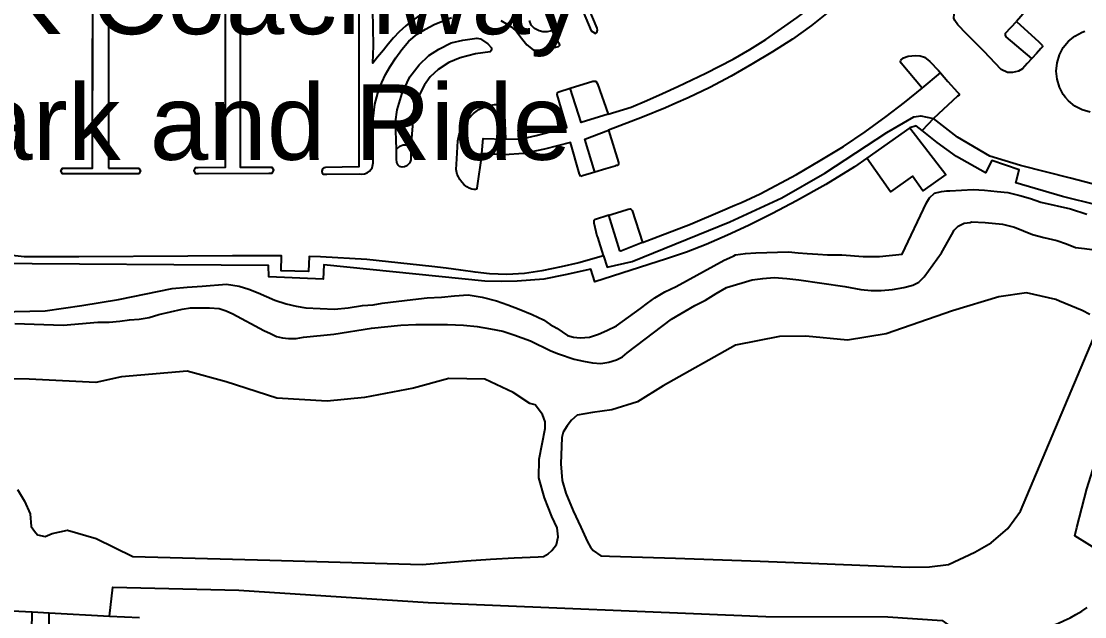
# Model space of a CAD drawing. Header units: millimetres. Extents: x 111502 to 977541, y 8702 to 1044108.
# Drawn here: x 489229.6 to 489370.7, y 240366.6 to 240445.6 of the extents above; entities that cross this region are included whole.
import ezdxf

# ---------------------------------------------------------------- set-up
doc = ezdxf.new("R2010")
doc.units = ezdxf.units.MM
doc.header["$LTSCALE"] = 0.25
doc.linetypes.add('DASHED2', pattern=[9.525, 6.35, -3.175])
doc.layers.add('E HVSS As Laid HV', color=10, linetype='Continuous')
doc.layers.add('X HVSS Site Background', color=8, linetype='Continuous')
doc.styles.add('Arial', font='arial.ttf')

# ---------------------------------------------------------------- blocks, each defined once
blk = doc.blocks.new('OS MAP 060722')
at = {"layer": 'X HVSS Site Background'}
for points in [[(463.85, 1338.79), (463.85, 1314.04), (463.84, 1300), (459.4, 1299.9), (459.2, 1299.83), (459.04, 1299.7), (458.94, 1299.39), (458.99, 1299.18), (459.09, 1298.99), (459.6, 1298.99), (463.89, 1299.04), (464.25, 1298.99), (464.6, 1299.04), (464.95, 1299.18), (465.26, 1299.39), (465.61, 1299.85), (465.76, 1300.5), (465.76, 1301.41), (465.76, 1302.32), (465.76, 1306.41), (465.97, 1308.28), (466.21, 1309.26), (466.51, 1310.22), (466.88, 1311.16), (467.39, 1312.24), (467.99, 1313.28), (468.74, 1314.44), (469.55, 1315.55), (470.49, 1316.65), (471.58, 1317.57), (472.69, 1318.25), (473.85, 1318.84), (476.12, 1319.8)], [(482.69, 1319.39), (483.43, 1318.97), (484.13, 1318.49), (484.76, 1317.92), (485.43, 1317.03), (486.12, 1316.16), (486.98, 1315.5), (487.43, 1315.35), (487.89, 1315.35), (488.5, 1315.5), (489.1, 1315.65), (490.32, 1315.95), (490.52, 1316.1), (490.47, 1316.26), (490.36, 1316.4), (490.27, 1316.56), (490.17, 1317.14), (490.06, 1317.72), (489.91, 1318.02), (489.61, 1318.07), (489.2, 1317.99), (488.8, 1317.87), (488.26, 1317.88), (487.74, 1318.02), (487.15, 1318.33), (486.68, 1318.78), (486.48, 1319.39)], [(492.54, 1323.12), (494.66, 1318.02), (494.86, 1317.87), (495.22, 1317.67), (495.42, 1317.82), (495.52, 1318.12), (495.47, 1318.38), (493.35, 1323.43)], [(531.21, 1301.12), (529.61, 1299.99), (525.78, 1297.66), (521.88, 1295.45), (518.72, 1293.79), (515.51, 1292.22), (512.73, 1290.92), (509.91, 1289.69), (507.3, 1288.68), (504.65, 1287.77), (495.15, 1284.75), (494.6, 1286.41), (491.21, 1285.66), (488.38, 1285.1), (484.85, 1284.8), (482.7, 1284.76), (480.55, 1284.8), (459.19, 1286.98), (459.09, 1285.06), (451.91, 1285.37), (451.86, 1286.88), (414.18, 1287.15)], [(430.62, 1299.81), (434.22, 1299.81), (434.65, 1299.81), (434.87, 1299.44), (434.65, 1299.06), (434.22, 1299.06), (424.95, 1299.07), (424.52, 1299.07), (424.31, 1299.44), (424.52, 1299.81), (424.95, 1299.81), (428.5, 1299.81), (428.62, 1340.89)], [(430.69, 1340.89), (430.62, 1299.81)], [(446.1, 1340.91), (446.09, 1299.88), (442.51, 1299.87), (442.15, 1299.87), (441.94, 1299.48), (442.15, 1299.11), (442.58, 1299.11), (451.9, 1299.16), (452.33, 1299.16), (452.55, 1299.53), (452.33, 1299.9), (451.9, 1299.9), (448.16, 1299.89), (448.17, 1340.92)], [(560.94, 1331.49), (558.82, 1328.41), (561.13, 1326.5), (559.89, 1324.89), (557.56, 1326.84), (551.09, 1319.27)], [(496.92, 1306.96), (499.95, 1307.91), (502.04, 1308.78), (504.11, 1309.7), (506.17, 1310.64), (509.86, 1312.4), (513.49, 1314.28), (515.69, 1315.53), (517.82, 1316.89), (519.92, 1318.31), (521.98, 1319.78), (524.43, 1321.59), (526.83, 1323.47), (529.16, 1325.43), (533.3, 1329.02), (530.12, 1332.46), (530.12, 1332.61), (530.37, 1332.86), (531.88, 1334.45)], [(416.13, 1280.74), (422.24, 1280.89), (427.1, 1281.59), (431.95, 1282.39), (439.07, 1283.83), (441.07, 1284.01), (443.06, 1284.17), (446.29, 1284.43), (447.98, 1284.17), (449.25, 1283.75), (450.49, 1283.27), (452.68, 1282.3), (454.22, 1281.79), (455.52, 1281.49), (456.82, 1281.29), (460.62, 1281.09), (462.42, 1281.29), (464.32, 1281.59), (465.72, 1281.69), (466.92, 1281.89), (471.02, 1282.39), (472.92, 1282.59), (474.82, 1282.69), (476.52, 1282.89), (478.32, 1282.99), (480.22, 1282.69), (482.12, 1282.19), (483.62, 1281.69), (485.12, 1281.09), (486.82, 1280.39), (488.32, 1279.69), (489.22, 1279.09), (490.12, 1278.59), (491.52, 1277.59), (492.32, 1277.39), (493.22, 1277.29), (494.42, 1277.39), (495.62, 1277.79), (496.72, 1278.29), (498.02, 1278.89), (501.22, 1281.19), (502.12, 1281.89), (503.12, 1282.59), (504.42, 1283.39), (505.92, 1284.09), (512.32, 1287.59), (513.02, 1287.89), (513.57, 1288.16), (513.82, 1288.29), (515.12, 1288.49), (516.52, 1288.59), (520.82, 1288.69), (522.12, 1288.59), (523.32, 1288.49), (524.72, 1288.39), (526.02, 1288.29), (527.92, 1288.29), (530.72, 1288.09), (532.92, 1288.09), (535.92, 1288.39), (539.12, 1295.19), (539.52, 1295.89), (540.22, 1296.49), (541.12, 1296.69), (541.82, 1296.79), (542.22, 1296.79), (545.32, 1296.99), (546.82, 1296.89), (548.52, 1296.69), (549.92, 1296.59), (551.52, 1296.19), (552.92, 1295.79), (554.32, 1295.29), (558.22, 1294.39), (560.42, 1293.69)], [(538.86, 1325.28), (538.7, 1325.28), (538.45, 1325.48), (535.32, 1328.41), (532.04, 1325.43), (528.1, 1322.15), (523.9, 1318.72), (521.35, 1316.9), (518.7, 1315.23), (515.99, 1313.58), (513.24, 1312), (510.41, 1310.51), (507.53, 1309.12), (505.91, 1308.41), (504.52, 1307.79), (501.47, 1306.55), (496.97, 1304.83)], [(466.04, 1327.12), (467.97, 1324.9), (469.09, 1323.79), (470.22, 1322.91), (471.51, 1322.13), (474.32, 1321.13), (472.8, 1320.53), (471.57, 1319.83), (470.82, 1319.29), (470.09, 1318.69), (469.21, 1317.87), (468.42, 1317.1), (467.75, 1316.27), (467.12, 1315.46), (466.31, 1314.52), (465.68, 1313.71), (465.78, 1316.03), (465.65, 1323.23), (465.85, 1326.16), (466.04, 1327.12)], [(553.1, 1314.34), (552.5, 1313.67), (551.89, 1313), (551.34, 1312.65), (550.53, 1312.5), (549.87, 1312.5), (549.06, 1312.9), (546.74, 1315.33), (545.59, 1316.48), (544.43, 1317.63), (543.31, 1318.81), (542.9, 1319.37), (542.75, 1319.72), (542.8, 1320.23)], [(553.1, 1314.34), (549.72, 1317.22), (549.62, 1317.43), (549.64, 1317.7), (551.09, 1319.27)], [(551.09, 1319.27), (554.02, 1316.54), (554.27, 1316.36), (554.47, 1316.13), (554.52, 1315.88), (554.32, 1315.68), (553.71, 1315.02), (553.1, 1314.34)], [(560.84, 1307.22), (559.79, 1307.54), (558.83, 1308.05), (557.98, 1308.75), (557.59, 1309.19), (557.29, 1309.59), (556.77, 1310.56), (556.46, 1311.6), (556.35, 1312.69), (556.46, 1313.78), (556.77, 1314.82), (557.29, 1315.79), (557.98, 1316.63), (558.83, 1317.32), (559.79, 1317.84), (560.15, 1317.97)], [(468.83, 1302.34), (468.71, 1305.94), (468.92, 1307.56), (469.59, 1309.74), (470.59, 1311.91), (471.86, 1313.49), (473.12, 1314.74), (474.45, 1315.6), (476.07, 1316.42), (477.63, 1316.8), (479.48, 1317.06), (479.98, 1316.96), (480.97, 1316.29), (481.43, 1315.76), (481.43, 1315.46), (481.26, 1315.23), (479.31, 1314.98), (477.29, 1314.46), (475.76, 1313.8), (474.37, 1312.89), (473.3, 1311.93), (472.54, 1310.84), (471.84, 1309.49), (471.27, 1307.87), (470.96, 1306.82), (470.95, 1305.4), (470.72, 1302.63)], [(536.08, 1314.42), (536.69, 1314.67), (537.7, 1314.77), (538.3, 1314.72), (538.86, 1314.52), (539.57, 1313.97), (540.73, 1312.75), (541.01, 1312.44)], [(535.68, 1313.97), (535.73, 1314.12), (536.08, 1314.42)], [(538.56, 1310.43), (535.78, 1313.71), (535.68, 1313.97)], [(538.56, 1310.43), (541.01, 1312.44)], [(541.01, 1312.44), (541.99, 1311.31), (543.25, 1309.87), (543.46, 1309.67), (543.46, 1309.47), (543.25, 1309.37), (540.07, 1306.39)], [(491.87, 1310.41), (494.9, 1311.35), (495.26, 1311.35), (495.51, 1311), (496.92, 1306.96)], [(483.28, 1303.63), (485.05, 1303.68), (486.22, 1303.86), (487.37, 1304.13), (491.42, 1305.19), (490.15, 1309.58), (490.2, 1309.84), (490.36, 1309.94), (491.87, 1310.41)], [(496.92, 1306.96), (493.31, 1305.88), (491.87, 1310.41)], [(513.42, 1294.76), (513.72, 1294.89), (514.59, 1295.27), (517.08, 1296.39), (521.88, 1298.97), (525.04, 1300.8), (528.15, 1302.7), (531.02, 1304.62), (533.81, 1306.64), (536.21, 1308.5), (538.56, 1310.43)], [(480.15, 1301.76), (479.49, 1297.16), (479.44, 1297.01), (479.3, 1296.96), (479.14, 1296.96), (478.81, 1297.01), (478.49, 1297.15), (478.18, 1297.31), (477.8, 1297.58), (477.48, 1297.93), (477.22, 1298.32), (477.05, 1298.67), (476.9, 1298.95), (476.76, 1299.64), (476.78, 1300.35), (476.82, 1301.05), (476.97, 1303.43), (477.14, 1304.26), (477.47, 1305.04), (477.91, 1305.75), (478.43, 1306.41), (479.05, 1307.04), (479.75, 1307.57), (480.43, 1307.91), (481.16, 1308.12), (481.84, 1308.25), (482.53, 1308.27), (482.93, 1308.17), (483.13, 1307.97), (483.13, 1307.92), (483.28, 1303.63)], [(496.29, 1288.18), (496.76, 1286.67), (500.1, 1287.43), (513.05, 1292.68), (519.94, 1295.86), (525.66, 1299.15), (533.87, 1304.54), (537.45, 1306.61), (538.37, 1306.74), (540.07, 1306.39)], [(540.07, 1306.39), (538.57, 1304.78)], [(562.9, 1297.28), (561.96, 1297.51), (558.25, 1298.48), (551.59, 1300.17), (547.55, 1301.38), (543.25, 1303.91), (540.07, 1306.39)], [(536.94, 1305.14), (541.71, 1298.97), (538.65, 1296.81), (537.3, 1298.73), (534.35, 1296.65), (531.21, 1301.12)], [(536.94, 1305.14), (531.21, 1301.12)], [(538.57, 1304.78), (537.79, 1305.4), (536.94, 1305.14)], [(480.15, 1301.76), (480.34, 1303.72), (483.28, 1303.63)], [(495.16, 1299.27), (493.81, 1303.66), (496.97, 1304.83)], [(496.97, 1304.83), (498.28, 1300.54), (498.28, 1300.29), (498.12, 1300.17), (497.93, 1300.14), (497.83, 1300.09), (496.61, 1299.72), (495.16, 1299.27)], [(562.44, 1296.49), (561.84, 1294.88), (557.19, 1296.04), (550.99, 1297.85), (551.45, 1299.59), (547.8, 1300.84), (546.98, 1299.17), (543.12, 1301.34), (540.57, 1303.2), (538.57, 1304.78)], [(468.83, 1302.34), (469.26, 1302.72), (469.74, 1302.88), (470.11, 1302.88), (470.72, 1302.63)], [(470.72, 1302.63), (470.74, 1300.89), (470.67, 1300.65), (470.54, 1300.45), (470.22, 1300.13), (469.91, 1299.98), (469.57, 1299.93), (469.23, 1300.02), (469.05, 1300.2), (468.89, 1300.57), (468.84, 1300.99), (468.83, 1302.34)], [(493.28, 1298.72), (493.13, 1299.03), (491.92, 1303.22), (488.48, 1302.31), (485.71, 1301.76), (483.13, 1301.56), (480.15, 1301.76)], [(495.16, 1299.27), (493.53, 1298.77), (493.28, 1298.72)], [(496.29, 1288.18), (493.01, 1287.27), (490.67, 1286.73), (488.13, 1286.2), (485.83, 1285.85), (483.49, 1285.71), (481.16, 1285.8), (479.25, 1286.01), (477.35, 1286.26), (475.44, 1286.53), (473.54, 1286.76), (464.9, 1287.67), (458.74, 1288.03), (457.27, 1288.07), (457.17, 1286.1), (453.54, 1286.19), (453.6, 1288.17), (452.13, 1288.17), (447.09, 1288.17), (441.16, 1288.13), (426.71, 1288.04), (419.43, 1288.04), (417.06, 1288.29)], [(497, 1293.56), (498, 1293.88), (499.45, 1294.33), (499.55, 1294.38), (499.81, 1294.43), (499.96, 1294.33), (500.11, 1294.18), (501.47, 1289.93)], [(501.47, 1289.93), (503.54, 1290.74), (507.84, 1292.36), (512.08, 1294.17), (513.42, 1294.76)], [(418.22, 1279.19), (424.62, 1278.99), (429.22, 1279.39), (430.72, 1279.39), (432.12, 1279.49), (433.42, 1279.69), (434.72, 1279.79), (436.02, 1279.99), (437.32, 1280.39), (440.42, 1281.09), (441.52, 1281.29), (444.02, 1281.29), (445.32, 1281.19), (446.22, 1280.89), (447.12, 1280.49), (451.22, 1278.29), (452.12, 1277.89), (452.92, 1277.49), (453.72, 1277.29), (454.52, 1277.19), (455.52, 1277.19), (456.52, 1277.39), (460.52, 1277.79), (465.52, 1278.59), (469.42, 1278.99), (471.42, 1279.09), (475.62, 1279.09), (477.72, 1278.99), (479.52, 1278.79), (481.32, 1278.49), (482.92, 1278.19), (484.42, 1277.69), (486.62, 1276.89), (489.32, 1275.59), (490.32, 1275.19), (492.42, 1274.49), (493.62, 1274.19), (494.82, 1273.99), (495.92, 1273.89), (497.02, 1274.09), (498.02, 1274.39), (498.82, 1274.79), (499.42, 1275.29), (505.32, 1279.79), (508.42, 1281.59), (509.82, 1282.29), (511.22, 1283.19), (512.62, 1283.99), (516.02, 1284.99), (517.42, 1285.19), (518.92, 1285.29), (520.62, 1285.19), (522.22, 1284.99), (528.32, 1284.09), (530.42, 1283.69), (531.82, 1283.59), (533.12, 1283.59), (534.62, 1283.69), (536.12, 1283.99), (537.32, 1284.29), (538.12, 1284.69), (538.82, 1285.39), (539.42, 1286.19), (541.12, 1288.59), (542.52, 1290.99), (542.82, 1291.59), (543.32, 1292.09), (544.12, 1292.49), (544.92, 1292.59), (545.12, 1292.69), (546.92, 1292.59), (549.22, 1292.39), (550.82, 1291.99), (553.22, 1290.99), (554.72, 1290.59), (556.42, 1290.19), (557.72, 1289.79), (558.92, 1289.29), (560.1, 1289.14), (562.72, 1288.79)], [(497, 1293.56), (495.11, 1292.97), (495.01, 1292.86), (495.01, 1292.66), (495, 1292.61), (495, 1292.59), (495, 1292.56), (495.4, 1290.84), (495.43, 1290.85), (495.51, 1290.64), (496.27, 1288.22), (496.26, 1288.18), (496.29, 1288.18)], [(501.47, 1289.93), (498.58, 1288.8), (498.46, 1288.86), (497, 1293.56)], [(539.53, 1246.92), (542.06, 1247.24), (545.57, 1248.86), (547.73, 1250.11), (549.93, 1251.99), (551.6, 1254.3), (561.69, 1278.17)], [(560.81, 1280.38), (559.77, 1280.94), (556.77, 1282.18), (556.28, 1282.38), (552.4, 1283.25), (548.72, 1282.75), (542.58, 1280.89), (533.81, 1277.82), (528.66, 1276.97), (523.13, 1277.5), (519.62, 1277.49), (513.81, 1276.34), (504.21, 1270.93), (500.79, 1268.82), (497.41, 1267.75), (494.82, 1267.4), (492.8, 1267.06), (492.04, 1266.39), (491.48, 1265.65), (490.95, 1264.8), (490.77, 1264.08), (490.65, 1260.57), (490.83, 1258.38), (491.3, 1256.68), (492.28, 1254.36), (493.28, 1252.18), (494.19, 1250.25), (494.58, 1249.52), (494.94, 1249.11), (495.96, 1248.37), (497.09, 1248.36), (505.86, 1248.09), (517.07, 1247.69), (522.68, 1247.47), (536.82, 1246.86), (539.53, 1246.92)], [(564.79, 1247.32), (558.81, 1251.03), (559.09, 1252.16), (559.75, 1254.72), (560.43, 1257.28), (561.22, 1259.79), (564.66, 1267.72), (569.46, 1279.24), (570.71, 1278.99)], [(488.33, 1248.29), (488.97, 1248.66), (489.42, 1249.11), (490.06, 1249.91), (490.26, 1250.9), (490.13, 1252.11), (489.42, 1253.59), (488.46, 1256.09), (487.73, 1258.72), (487.77, 1261.22), (488.55, 1265.29), (488.54, 1266.16), (488.22, 1267.11), (487.24, 1268.43), (486.54, 1268.6), (484.3, 1270.03), (480.57, 1271.84), (475.76, 1271.89), (471.11, 1270.62), (464.57, 1269.38), (459.62, 1268.88), (452.96, 1269.28), (446.26, 1271.47), (441.08, 1272.87), (432.34, 1272.12), (428.96, 1271.36), (420.1, 1271.82), (414.63, 1271.9)], [(418.58, 1257.2), (419.49, 1255.65), (420.23, 1253.94), (420.36, 1252.27), (420.83, 1251.66), (421.23, 1251.15), (422.24, 1250.94), (423.15, 1251.36), (425.19, 1251.77), (428.98, 1250.67), (433.84, 1248.28), (452.02, 1247.81), (472.26, 1247.25), (478.14, 1247.74), (481.29, 1247.96), (484.45, 1248.14), (487.61, 1248.27), (488.33, 1248.29)], [(430.78, 1240.4), (431.22, 1244.23), (447.91, 1243.82), (473.03, 1242.21), (517.81, 1240.36), (534.03, 1240.28), (541.24, 1239.8), (544.24, 1237.66), (547.79, 1237.72), (548.68, 1237.73), (549.57, 1237.77), (550.45, 1237.85), (551.33, 1237.96), (552.21, 1238.11), (553.08, 1238.29), (553.94, 1238.51), (554.91, 1238.8), (555.75, 1239.1), (556.57, 1239.43), (557.39, 1239.79), (558.18, 1240.18), (558.96, 1240.61), (559.73, 1241.06), (560.47, 1241.55)], [(416.02, 1241.17), (420.5, 1240.94)], [(420.12, 1218.31), (420.5, 1240.94)], [(420.5, 1240.94), (422.75, 1240.82)], [(422.46, 1218.21), (422.75, 1240.82)], [(422.75, 1240.82), (430.78, 1240.4)], [(430.78, 1240.4), (434.76, 1240.19)]]:
    blk.add_lwpolyline(points, dxfattribs=at)
at = {"layer": 'X HVSS Site Background', "flags": 128}
for points in [[(428.53, 1309.11), (428.62, 1340.89)], [(430.69, 1340.89), (430.64, 1310.9)]]:
    blk.add_lwpolyline(points, dxfattribs=at)

msp = doc.modelspace()

# ---------------------------------------------------------------- linework, layer by layer
at = {"lineweight": 0}
msp.add_circle((488727.82, 239008.33), 11388.42, dxfattribs=at)

# ---------------------------------------------------------------- block references
at = {"layer": 'E HVSS As Laid HV', "linetype": 'DASHED2', "lineweight": 0}
msp.add_blockref('OS MAP 060722', (488810.58, 239126.31), dxfattribs=at)

# ---------------------------------------------------------------- texts
at = {"lineweight": 0, "insert": (489214.08, 240453.89), "char_height": 10, "attachment_point": 1, "style": 'Arial'}
msp.add_mtext_dynamic_manual_height_columns('MK Coachway Park and Ride', width=109.9574, gutter_width=10, heights=[0], dxfattribs=at)

doc.saveas('drawing.dxf')
